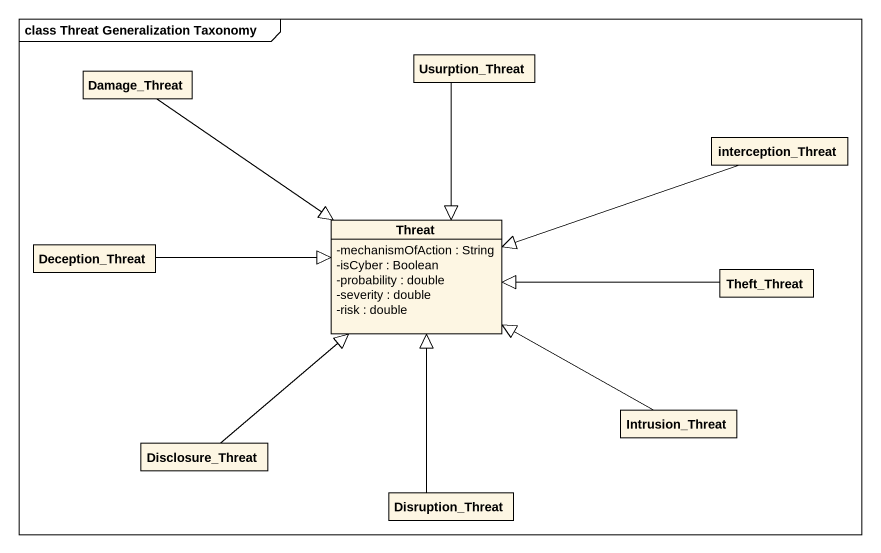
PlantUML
@startuml
mainframe class Threat Generalization Taxonomy
hide circle
hide empty members
skinparam classAttributeIconSize 0
class Damage_Threat
class Usurption_Threat
class interception_Threat
class Deception_Threat
class Threat {
  -mechanismOfAction : String
  -isCyber : Boolean
  -probability : double
  -severity : double
  -risk : double
}
class Theft_Threat
class Disclosure_Threat
class Intrusion_Threat
class Disruption_Threat
Damage_Threat --|> Threat
Usurption_Threat --|> Threat
interception_Threat -left-|> Threat
Deception_Threat -right-|> Threat
Theft_Threat -left-|> Threat
Disclosure_Threat -up-|> Threat
Intrusion_Threat -left-|> Threat
Disruption_Threat -up-|> Threat
@enduml
